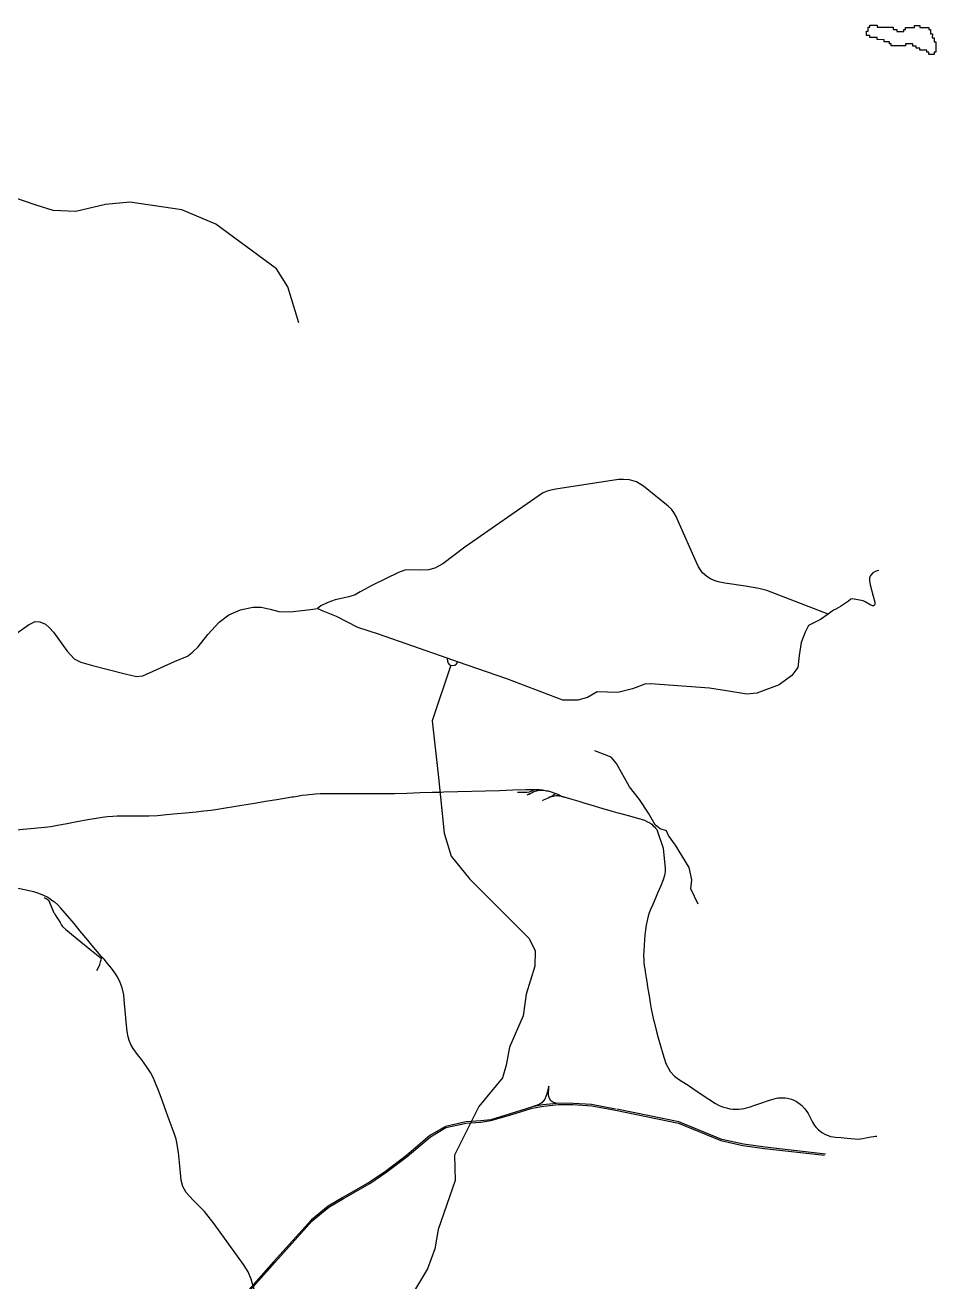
# Model space of a CAD drawing. Header units: millimetres. Extents: x 170 to 95391, y -643 to 69125.
# Drawn here: x 75102 to 88660, y 45390 to 64096 of the extents above; entities that cross this region are included whole.
import ezdxf

# ---------------------------------------------------------------- set-up
doc = ezdxf.new("R2010")
doc.units = ezdxf.units.MM
for name, color, linetype in [('railways', 4, 'Continuous'), ('roads_1', 1, 'Continuous'), ('roads_2', 2, 'Continuous'), ('roads_3', 3, 'Continuous'), ('water', 7, 'Continuous')]:
    doc.layers.add(name, color=color, linetype=linetype)

msp = doc.modelspace()

# ---------------------------------------------------------------- linework, layer by layer
at = {"layer": 'railways'}
for points in [[(74912.39, 52114.88), (75394.15, 52156.93), (75483.73, 52169.11), (75583.3, 52186.81), (75726.84, 52213.61), (75849.58, 52237.05), (75927.53, 52251.67), (76036.23, 52271.29), (76127.66, 52288.35), (76246.88, 52308.59), (76326.48, 52317.63), (76405.92, 52323.04), (76473.56, 52325.85), (76566.29, 52325.88), (76669.96, 52326.68), (76766.91, 52327.38), (76942.47, 52328.68), (77070.7, 52334.01), (77205.93, 52345.09), (77363.4, 52360.66), (77492.1, 52372.79), (77649, 52388.8), (77765.07, 52399.99), (77873.01, 52412.97), (77964.85, 52427.76), (78084.88, 52447.03), (78207.24, 52466.71), (78298.06, 52481.38), (78422.89, 52502.2), (78549.02, 52522.16), (78681.84, 52543.52), (78851.56, 52571.33), (79018.96, 52598.72), (79044.84, 52602.77)], [(79044.84, 52602.77), (79070.27, 52607.25)], [(79070.27, 52607.25), (79085.08, 52609.48)], [(79085.08, 52609.48), (79095.26, 52611.16)], [(79095.26, 52611.16), (79129.55, 52616.46), (79228.08, 52632.82), (79289.82, 52641.73), (79324.84, 52646.16), (79378.29, 52651.64), (79423.47, 52655.73), (79493.18, 52659.97), (79571.15, 52661.28), (79624.72, 52661.27), (79760.9, 52661.1), (79905.5, 52659.89), (80098.15, 52659.27), (80257.56, 52658.99), (80449.91, 52658.09), (80521.78, 52658.58), (80600.63, 52661.04), (80785.91, 52665.83), (80982.84, 52672), (81162.17, 52677.4), (81260.18, 52680.2)], [(81260.18, 52680.2), (81299.1, 52681.44)], [(81299.1, 52681.44), (81333.66, 52682.13), (82166.18, 52705.92), (82363.37, 52711.53), (82558.52, 52716.88), (82689.49, 52719.95), (82761.86, 52720.59), (82804.95, 52715.47), (82851.39, 52704.3), (82893.42, 52691.83)], [(82753.4, 52712.02), (82717.88, 52711.79), (82683.37, 52707.48), (82661.36, 52701.67), (82631.33, 52688.76), (82603.98, 52680.62), (82575.31, 52676.38), (82544.09, 52674.9), (82474.38, 52672.82), (82430.13, 52671.82)], [(82861.66, 52695.14), (82844.98, 52698.1), (82815.54, 52702.74), (82785.64, 52704.92), (82765.45, 52704.37), (82735.37, 52700.19), (82709.06, 52693.83), (82676.48, 52681.58), (82647.96, 52668.87), (82601.98, 52649.02), (82571.71, 52635.74)], [(82647.96, 52668.87), (82622.49, 52655.06), (82604.14, 52644.17), (82596.86, 52640.02)], [(82995.27, 52647.06), (82945.76, 52618.71), (82915.77, 52602.39), (82888.71, 52590.11), (82815.8, 52557.99), (82802.12, 52551.7)], [(82893.42, 52691.83), (82861.66, 52695.14)], [(83108.32, 52610.37), (83080.85, 52618.01), (83066.74, 52626.61), (83043.73, 52639.45), (83021.7, 52647.8), (82893.42, 52691.83)], [(82915.77, 52602.39), (82940.36, 52612.53), (82965.23, 52621.21), (82985.44, 52626.31), (83008.1, 52628.51), (83030.31, 52628.54), (83049.6, 52625.54), (83064.98, 52622.43), (83080.85, 52618.01), (83108.32, 52610.37), (83135.43, 52602.28)], [(83043.73, 52639.45), (83073.71, 52626.73), (83105.31, 52616.73), (83203.88, 52587.19), (83345.64, 52543.85), (83435.23, 52517.1), (83521.91, 52490.51), (83701.81, 52436.72), (83821.84, 52400.86), (83893.31, 52378.97), (83924.19, 52370), (83949.86, 52364.96)], [(83949.86, 52364.96), (84134.98, 52318.26), (84321.26, 52261.75), (84367.75, 52239.86), (84399.7, 52221.92), (84431.62, 52200.72), (84454.1, 52180.18), (84470.86, 52163.34), (84488.83, 52144.04)], [(84488.83, 52144.04), (84508.7, 52123.22)], [(84508.7, 52123.22), (84601.71, 51847.33), (84632.55, 51541.92)], [(84632.55, 51541.92), (84629.31, 51499.43), (84618.87, 51437.65), (84600.64, 51374.63), (84563.57, 51286.73), (84540.81, 51231.57), (84517.52, 51174.58), (84486.16, 51103.22), (84445.85, 51008.62), (84411.79, 50930.73), (84393.9, 50885.25), (84378.03, 50833.84), (84360.26, 50770.18), (84346.34, 50698.73), (84336.96, 50629.91), (84329.8, 50551.28), (84324.31, 50481.22), (84317.74, 50400.13), (84312.17, 50312.9), (84309.14, 50242.41), (84311.54, 50188.05), (84313.18, 50147.58), (84318.27, 50095.44), (84325.83, 50047.79), (84338.4, 49975.39), (84348.17, 49917.71), (84356.32, 49862.09), (84363.48, 49814.03), (84373.43, 49752.46), (84390.58, 49649.6), (84409.34, 49542), (84423.49, 49456.1), (84435.45, 49382.48), (84450.9, 49310.05), (84464.4, 49258.89), (84496.26, 49138.97), (84528.13, 49024.77), (84560.81, 48904.65), (84595.13, 48785.53), (84641.2, 48639.95), (84706.51, 48522.02), (84768.87, 48452.76), (84826.47, 48409.54), (84885.81, 48372.01), (84970.77, 48316.17), (85091.1, 48234.99), (85281.36, 48107.78), (85379.7, 48044.67), (85425.06, 48019.91), (85466.64, 48001.95), (85496.77, 47990.8), (85540.92, 47978.32), (85592.53, 47968.12), (85635.44, 47963.05), (85681.77, 47960.92), (85727.05, 47961.54), (85766.61, 47965.79), (85808.52, 47972.78), (85840.88, 47980.86), (85881.75, 47992.93), (85966.07, 48020.87), (86008.5, 48034.75)], [(86008.5, 48034.75), (86052.93, 48050.06), (86169.83, 48090.31), (86216.25, 48105.75), (86250.73, 48115.95), (86289.25, 48124.86), (86314.56, 48128.54), (86348.38, 48131.77), (86384.52, 48132.01), (86418.94, 48128.67), (86453.56, 48124.07), (86491.36, 48114.78), (86512.8, 48107.7), (86543.77, 48095.91), (86584.48, 48075.2), (86622.22, 48051.55)], [(86622.22, 48051.55), (86640, 48037.29), (86663.88, 48017.68), (86705.45, 47971.71), (86737.1, 47928.34), (86757.25, 47895.63), (86790.48, 47836.55), (86805.64, 47807.84), (86825.22, 47767.24), (86852.63, 47719.73), (86879.26, 47686.6), (86912.26, 47653.45), (86932.81, 47636.85), (86961.5, 47615.55), (87016.1, 47585.26), (87055.98, 47566.88), (87092.38, 47556.45), (87132.63, 47548.85), (87164.29, 47545.1), (87248.97, 47536.77), (87338.54, 47529.05), (87392.93, 47524.24), (87452.53, 47517.61), (87503.86, 47516.42), (87533.21, 47518.51), (87572.03, 47523.82), (87615.33, 47532.18), (87669.49, 47543.78), (87759.37, 47558.27), (87780.61, 47559.67)]]:
    msp.add_lwpolyline(points, dxfattribs=at)
at = {"layer": 'roads_1'}
for points in [[(83018.59, 48047.05), (82957.99, 48065.62), (82930.3, 48083.8), (82906.59, 48121.26), (82894.05, 48166.38), (82898.64, 48303.47), (82870.83, 48189.03), (82839.87, 48111.93), (82795.12, 48054.88), (82753.88, 48031.26), (82652.67, 47993.67)], [(83891.57, 47961.73), (83532.37, 48027.92), (83259.08, 48047.34), (83038.48, 48049.12), (83018.59, 48047.05), (82808.85, 48025.19), (82652.67, 47993.67), (82640.86, 47991.3), (82324.16, 47891.86), (82033.07, 47803.26), (81884.01, 47788.17), (81663.2, 47772.53), (81360.25, 47702.1), (81129.47, 47566.47), (80778.68, 47271.83), (80465.47, 47032.22), (80228.32, 46873.83), (79833.27, 46645.48), (79614.94, 46518.22), (79364.07, 46315.53), (78801.22, 45688.35)], [(82035.22, 47791.02), (82332.41, 47875.73), (82652.45, 47975.14), (82825.98, 48005.15), (83037.28, 48032.39), (83257.89, 48031.9), (83536.73, 48009.23), (83889.83, 47945.64), (84826.77, 47753.94), (85457.62, 47495.13), (85785.73, 47417.9), (86109.87, 47373.1), (87004.75, 47273.97)], [(87015.2, 47291.93), (86117.24, 47395.87), (85796.21, 47439.45), (85476.35, 47511.84), (84836.2, 47774.29), (83911.79, 47962.6)], [(77222.62, 44293.06), (77682.95, 44599.46), (77952.44, 44778.84), (78117.72, 44911.82), (78276.46, 45069.93), (78374.33, 45176.9), (78820.07, 45679.22), (79375.36, 46297.46), (79623.13, 46500.18), (79840.46, 46632.25), (80234.43, 46854.6), (80471.59, 47016.58), (80787.92, 47256.17), (81135.6, 47549.63), (81365.36, 47688.86), (81667.25, 47754.49), (81884.94, 47767.76), (82035.22, 47791.02)], [(78801.22, 45688.35), (78359.39, 45189.21), (78193.8, 45016.38), (78107.24, 44926.04), (77944.19, 44793.69), (77909.21, 44769.73), (77670.2, 44605.97), (77219.36, 44307.88), (77222.62, 44293.06)]]:
    msp.add_lwpolyline(points, dxfattribs=at)
at = {"layer": 'roads_2'}
for points in [[(85122.93, 51011.19), (85013.67, 51242.58), (85028.68, 51373.19), (84986.51, 51559.23), (84784.99, 51888.98), (84680.64, 52032.32), (84648.18, 52106), (84555.96, 52130.96), (84482.39, 52190.54), (84383.13, 52364.7), (84246.27, 52571.5), (84099.48, 52758.03), (83904.66, 53104.17), (83828.83, 53202.45), (83585.14, 53293.52)], [(73972.53, 52027.33), (73987.82, 52000.11), (74027.89, 51923.3), (74105.97, 51778.44), (74164.33, 51672.93), (74200.47, 51623.7), (74252.41, 51559.08), (74296.83, 51513.81), (74360.1, 51463.48), (74426.05, 51417.07), (74517.04, 51369.13), (74598.42, 51336.48), (74631.25, 51326.51), (74838.73, 51284), (75163.6, 51214.7), (75228.72, 51200.97), (75301.39, 51177.65), (75387.36, 51140.38), (75430.34, 51120.23), (75471.81, 51095.4), (75498.82, 51073.88), (75537.15, 51047.62)], [(75536.68, 50880.17), (75463.83, 51047.97)], [(75536.68, 50880.17), (75539.76, 50871.39), (75557.49, 50840.74), (75575.28, 50812.55), (75601.25, 50780.24), (75622.63, 50740.72), (75642.34, 50699.33), (75657.11, 50679.33), (75710.2, 50633.07), (75932.34, 50452.58), (76065.11, 50343.09), (76241.38, 50205.14), (76254.6, 50216.64)], [(75633.06, 50954.14), (75588.21, 51001.8), (75537.15, 51047.62)], [(78510.63, 45276.12), (78466.24, 45428.59), (78422.32, 45537.79), (78351.12, 45648.82), (77918.58, 46251.77), (77770.27, 46438.91), (77605.33, 46606.19), (77500.43, 46722.4), (77449.95, 46810.86), (77425.35, 46904.98), (77407.15, 47115.53), (77385.09, 47315.95), (77377.73, 47368.74), (77364.8, 47441.84), (77350.78, 47511.98), (77329.58, 47574.41), (77293.23, 47680.83), (77245.73, 47804.08), (77183.05, 47980.72), (77140.59, 48095.35), (77085.99, 48239.67), (77032.41, 48374.16), (77010.16, 48433.53), (76970.55, 48506.27), (76911.54, 48597.5), (76838.17, 48697.6), (76777.02, 48773.52), (76712.88, 48863.75), (76676.34, 48925.64), (76653, 48980.52), (76637.93, 49038.81), (76621.95, 49114.47), (76607.38, 49259.58), (76596.76, 49376.05), (76578.48, 49586.52), (76569.68, 49664.19), (76544.65, 49764.81), (76517.41, 49844.62), (76477.88, 49931.65), (76439.17, 49988.64), (76386.21, 50059.41), (76327.1, 50131.22), (76277.18, 50194.82), (76254.6, 50216.64), (76251.67, 50219.48), (76181.35, 50302.59), (76095.74, 50404.18), (76034.58, 50475.96), (75920.95, 50611.42), (75830.78, 50722.23), (75633.06, 50954.14)], [(76171.03, 50026.94), (76194.92, 50068.07), (76213.1, 50115.03), (76226.16, 50155.29), (76236.63, 50182.19), (76241.38, 50205.14)]]:
    msp.add_lwpolyline(points, dxfattribs=at)
at = {"layer": 'roads_3'}
for points in [[(79178.08, 59664.71), (79012.48, 60199.4), (78845.85, 60469.65), (77939.2, 61131.67), (77436.46, 61347.51), (76661.71, 61461.29), (76301.08, 61427.47), (75857.63, 61323.96), (75517.34, 61334.11), (75267.29, 61416.38), (74903.47, 61537.66)], [(87810.96, 55980.25), (87773.54, 55966.62), (87722.66, 55944.91), (87690.63, 55910.4), (87674.64, 55874.72), (87670.84, 55828.82), (87681.24, 55767.05), (87727.18, 55597.39), (87753.41, 55505.41), (87752.79, 55480.92), (87746.55, 55464.11), (87733.61, 55453.48), (87716.25, 55453.02), (87694.16, 55462.35), (87609.26, 55512.24), (87580.1, 55525.14), (87443.31, 55553.34), (87416.14, 55555), (87395.6, 55551.01), (87361.11, 55523.62), (87315.84, 55494.24), (87241.82, 55441.49), (87171.31, 55404.6), (87135.41, 55387.4), (87055.31, 55329.89), (86145.33, 55678.57), (86026.1, 55709.76), (85825.34, 55745.59), (85517, 55790.99), (85421.55, 55808.71), (85359.54, 55828.25), (85304.79, 55852.2), (85249.38, 55887.53), (85184.22, 55944.9), (85127.38, 56032.14), (85095.07, 56095.83), (84825.29, 56712.8), (84792.66, 56782.19), (84759.41, 56839.5), (84722.33, 56889.34), (84676.82, 56934.87), (84309.34, 57234.43), (84204.95, 57297.21), (84099.18, 57329.17), (84012.25, 57334.11), (83934.41, 57334.7), (83003.24, 57190.98), (82926.35, 57174.95), (82859.26, 57152.34), (82806.02, 57129.25), (81647.77, 56326.56), (81318.57, 56079.3), (81202.13, 56015.31), (81104.74, 55986.33), (80982.05, 55982.3), (80838.1, 55989.28), (80752.94, 55983.52), (80659.52, 55948.91), (80274.49, 55760.54), (80089.33, 55661.53), (80015.23, 55614.99), (79922.75, 55584.87), (79719.44, 55543.11), (79608.56, 55504.42), (79503.65, 55451.92), (79454.1, 55413.92)], [(74930.57, 55012.55), (75153.05, 55170.46), (75251.8, 55216.82), (75321.53, 55212.34), (75405.35, 55181.73), (75466.56, 55124.22), (75523.61, 55058.56), (75729.16, 54775.65), (75831.09, 54664.83), (75929.37, 54612.71), (76103.46, 54562.7), (76590.91, 54437.92), (76760.99, 54402.23), (76853.47, 54411.4), (77326.54, 54625.09), (77517.77, 54701.58), (77596.08, 54764.42), (77680.64, 54843.56), (77823.22, 55026.48), (77992.48, 55209.24), (78134.54, 55319.18), (78309.43, 55395.26), (78494.17, 55433.52), (78617.24, 55430.79), (78750.42, 55401.48), (78879.48, 55370.14), (79045.7, 55362.58), (79349.5, 55397.66), (79454.1, 55413.92)], [(84410.86, 54293.78), (84329.16, 54284.09), (84141.72, 54217.46), (83928.07, 54161.37), (83618.75, 54173.36), (83476.34, 54086.1), (83332.52, 54046.01), (83106.84, 54047.16), (82271.44, 54365.87), (81541.34, 54619.61), (81387.3, 54673.15), (80362.85, 55029.3), (80055.68, 55130.99), (79736.53, 55291.94), (79515.48, 55382.96), (79454.1, 55413.92)], [(87055.31, 55329.89), (86944.4, 55250.08), (86762.01, 55160.02), (86716.81, 55060.32), (86654.12, 54907.42), (86626.52, 54711.59), (86605.15, 54534.09), (86514.3, 54416.13), (86327.35, 54276.27), (85994.4, 54153.36), (85848.24, 54135.6), (85544.86, 54188.12), (85291.08, 54228.26), (84410.86, 54293.78)], [(81387.3, 54673.15), (81385.69, 54663.11), (81388.6, 54630.95), (81401.24, 54596.69), (81420.1, 54575.66), (81440.64, 54568.89), (81461.06, 54562.18), (81497, 54570.15), (81521.73, 54589.92), (81533.08, 54604.16), (81541.34, 54619.61)], [(81440.64, 54568.89), (81160.27, 53742.95), (81258.37, 52897.19), (81340.15, 52067.78), (81445.06, 51728.27), (81722.33, 51383.76), (82604.28, 50501.07), (82693.63, 50316.81), (82688.34, 50088.11), (82558.93, 49672.15), (82516.22, 49349.68), (82312.65, 48885.06), (82261.99, 48615.72), (82207.64, 48428.09), (81854.78, 47999.15), (81495.42, 47275.68), (81504.1, 46897.91), (81251.42, 46169.73), (81200.6, 45879.89), (81090.63, 45584.43), (80883.46, 45238.2)], [(75381.03, 51110.3), (75405.6, 51100.46), (75420.94, 51091.69), (75432.7, 51084.98), (75442.96, 51076.17), (75451.08, 51068.03), (75463.83, 51047.97)]]:
    msp.add_lwpolyline(points, dxfattribs=at)
at = {"layer": 'water'}
msp.add_lwpolyline([(87679.46, 64064.73), (87679.6, 64095.5), (87785.74, 64095), (87785.6, 64064.23), (88024.4, 64063.1), (88024.25, 64032.32), (88077.31, 64032.07), (88077.17, 64001.28), (88183.3, 64000.78), (88183.45, 64031.57), (88209.98, 64031.44), (88210.13, 64062.23), (88342.79, 64061.61), (88342.94, 64092.39), (88422.53, 64092.02), (88422.39, 64061.24), (88555.06, 64060.62), (88554.91, 64029.84), (88581.45, 64029.71), (88581.16, 63968.15), (88607.7, 63968.01), (88607.41, 63906.45), (88633.94, 63906.33), (88633.66, 63844.76), (88660.19, 63844.63), (88659.48, 63690.7), (88632.95, 63690.83), (88632.8, 63660.05), (88553.2, 63660.42), (88553.34, 63691.2), (88526.8, 63691.32), (88526.95, 63722.11), (88420.81, 63722.6), (88420.96, 63753.39), (88367.89, 63753.63), (88368.03, 63784.41), (88314.96, 63784.67), (88315.11, 63815.45), (88208.97, 63815.94), (88208.83, 63785.17), (87996.56, 63786.16), (87996.7, 63816.94), (87970.17, 63817.06), (87970.31, 63847.85), (87890.71, 63848.22), (87890.85, 63879.01), (87784.73, 63879.51), (87784.86, 63910.3), (87678.73, 63910.8), (87678.87, 63941.58), (87625.81, 63941.84), (87626.1, 64003.4), (87652.63, 64003.28), (87652.93, 64064.85), (87679.46, 64064.73)], close=True, dxfattribs=at)

doc.saveas('drawing.dxf')
